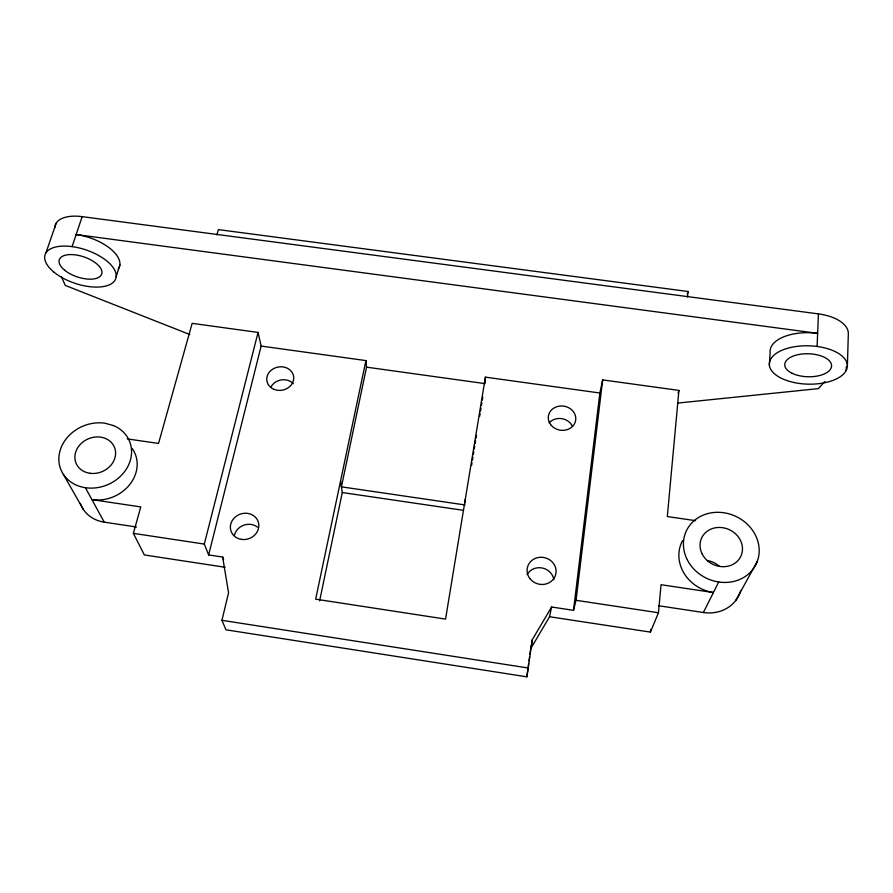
<?xml version="1.0" encoding="UTF-8"?>
<svg xmlns="http://www.w3.org/2000/svg" width="893" height="893" viewBox="0 0 893 893"><rect width="100%" height="100%" fill="white"/><g stroke="black" fill="none" stroke-linecap="round" stroke-linejoin="round"><path stroke-width="1.34" d="M847.39 365.594L848.35 333.29A38.589 19.679 1.1 0 0 818.435 313.889L82.156 216.642A36.87 18.061 19.1 0 0 54.83 227.76M846.162 370.562A39.046 19.177 1.6 0 0 797.884 346.272A39.046 19.177 1.6 0 0 781.029 378.096A39.046 19.177 1.6 0 0 846.162 370.562L846.274 366.677M465.153 502.67L465.286 499.265M817.095 346.462L818.435 313.889M695.58 520.664L667.317 516.556L678.926 390.408L602.675 379.905L599.862 393.009L485.401 377.147L485.022 383.622L366.543 367.157L365.918 360.593L261.147 346.071L258.055 332.43L192.151 323.355L158.541 443.441L127.174 438.887M769.386 365.226L770.134 352.434A38.857 19.378 1.4 0 1 817.642 333.335L76.151 234.546A37.126 17.782 18.9 0 1 110.531 248.846A37.126 17.782 18.9 0 1 118.211 269.106M530.643 648.82L549.552 616.728L650.417 632.099L658.465 612.754L661.043 584.714L713.418 592.539A37.919 33.722 25.6 0 1 682.576 540.6M687.521 296.978L688.023 291.498L218.383 229.613L216.91 234.904M650.417 632.099L650.673 629.386M530.889 647.503L532.351 639.6L551.595 607.006L573.507 610.332L599.862 393.009M573.507 610.332L576.052 600.297L602.675 379.905M258.055 332.43L204.318 544.083L208.638 554.933L222.647 557.053L228.563 592.818L221.933 620.311L225.94 629.799L526.881 676.838L528.667 663.499M529.024 660.831L529.571 656.824M529.929 654.156L530.464 650.16M526.881 676.838L532.351 639.6M471.571 465.409L472.017 462.686M472.464 459.962L472.91 457.238M473.357 454.504L473.803 451.78M474.261 449.056L474.708 446.333M475.154 443.598L475.601 440.874M476.047 438.15L476.494 435.427M479.641 416.339L480.088 413.615M480.534 410.892L480.981 408.157M481.427 405.433L481.874 402.71M482.332 399.986L482.778 397.251M485.401 377.147L445.551 619.106L315.664 599.158L365.918 360.593M319.627 600.855L342.287 492.534L340.546 481.037M366.543 367.157L341.427 486.841L465.063 504.947M549.552 616.728L551.595 607.006M208.638 554.933L261.147 346.071M225.181 567.278L144.353 554.955L133.37 533.355L140.77 506.923L91.912 499.611A36.468 31.344 -23.5 0 0 129.719 484.575A36.468 31.344 -23.5 0 0 132.331 448.654M687.242 294.143L688.023 291.498M116.157 276.707L119.896 264.819M678.088 392.998L678.926 390.408M72.099 246.624L82.156 216.642M45.945 252.853L56.17 223.205M658.42 605.722L703.394 612.509L718.72 581.979M735.854 600.33L757.309 561.329M824.92 381.411L818.356 388.634L677.53 403.1M342.287 492.534L463.467 510.327M80.325 503.351A35.184 30.518 -24.2 0 0 104.224 522.148L136.562 527.026M133.37 533.355L204.318 544.083M576.052 600.297L658.465 612.754M221.933 620.311L528.533 668.053M189.852 334.54L65.256 285.414L61.416 276.685M63.381 474.384L83.272 509.356M85.404 487.712L104.224 522.148M222.647 557.053L223.618 559.665M740.732 590.452A36.546 32.728 26.6 0 1 703.394 612.509M707.368 560.603A20.461 18.329 26.6 0 1 719.211 566.173M234.446 535.141A14.132 12.815 -19.8 0 1 257.519 527.16M527.082 574.545A14.31 13.35 14.7 0 1 542.129 567.981A14.31 13.35 14.7 0 1 553.85 579.68M549.162 422.88A13.551 12 9.5 0 1 572.346 426.151M271.159 386.613A13.317 11.609 -11 0 1 293.373 383.722M113.523 425.581L104.872 423.204A37.138 31.78 -23.1 0 0 59.362 464.539A37.138 31.78 -23.1 0 0 115.923 480.054A37.138 31.78 -23.1 0 0 113.523 425.581M687.476 560.19A38.645 34.235 25.1 0 0 753 569.232A38.645 34.235 25.1 0 0 723.442 512.694A38.645 34.235 25.1 0 0 687.476 560.19M702.278 554.173A21.644 19.166 25 0 0 738.969 559.375A21.644 19.166 25 0 0 722.549 527.674A21.644 19.166 25 0 0 702.278 554.173M89.914 473.279A20.796 17.793 -23.1 0 0 114.929 448.565A20.796 17.793 -23.1 0 0 80.883 443.765A20.796 17.793 -23.1 0 0 89.914 473.279M530.163 578.887A14.567 13.551 14.2 0 0 555.044 576.376A14.567 13.551 14.2 0 0 539.528 557.332A14.567 13.551 14.2 0 0 530.163 578.887M241.523 539.394A14.388 13.004 -19.4 0 0 258.177 521.635A14.388 13.004 -19.4 0 0 234.1 518.13A14.388 13.004 -19.4 0 0 241.523 539.394M551.282 425.369A13.786 12.156 9.2 0 0 574.835 423.092A13.786 12.156 9.2 0 0 560.011 406.036A13.786 12.156 9.2 0 0 551.282 425.369M274.162 389.415A13.551 11.743 -10.9 0 0 293.719 377.315A13.551 11.743 -10.9 0 0 272.856 369.066A13.551 11.743 -10.9 0 0 274.162 389.415M791.935 373.207A23.43 11.509 1.6 0 0 830.903 368.496A23.43 11.509 1.6 0 0 801.668 354.063A23.43 11.509 1.6 0 0 791.935 373.207M64.709 270.266A22.381 10.549 18.7 0 0 100.987 275.424A22.381 10.549 18.7 0 0 75.816 254.94A22.381 10.549 18.7 0 0 64.709 270.266M53.893 272.086A37.305 17.592 18.7 0 0 114.483 280.96A37.305 17.592 18.7 0 0 72.902 246.736A37.305 17.592 18.7 0 0 53.893 272.086"/></g></svg>
